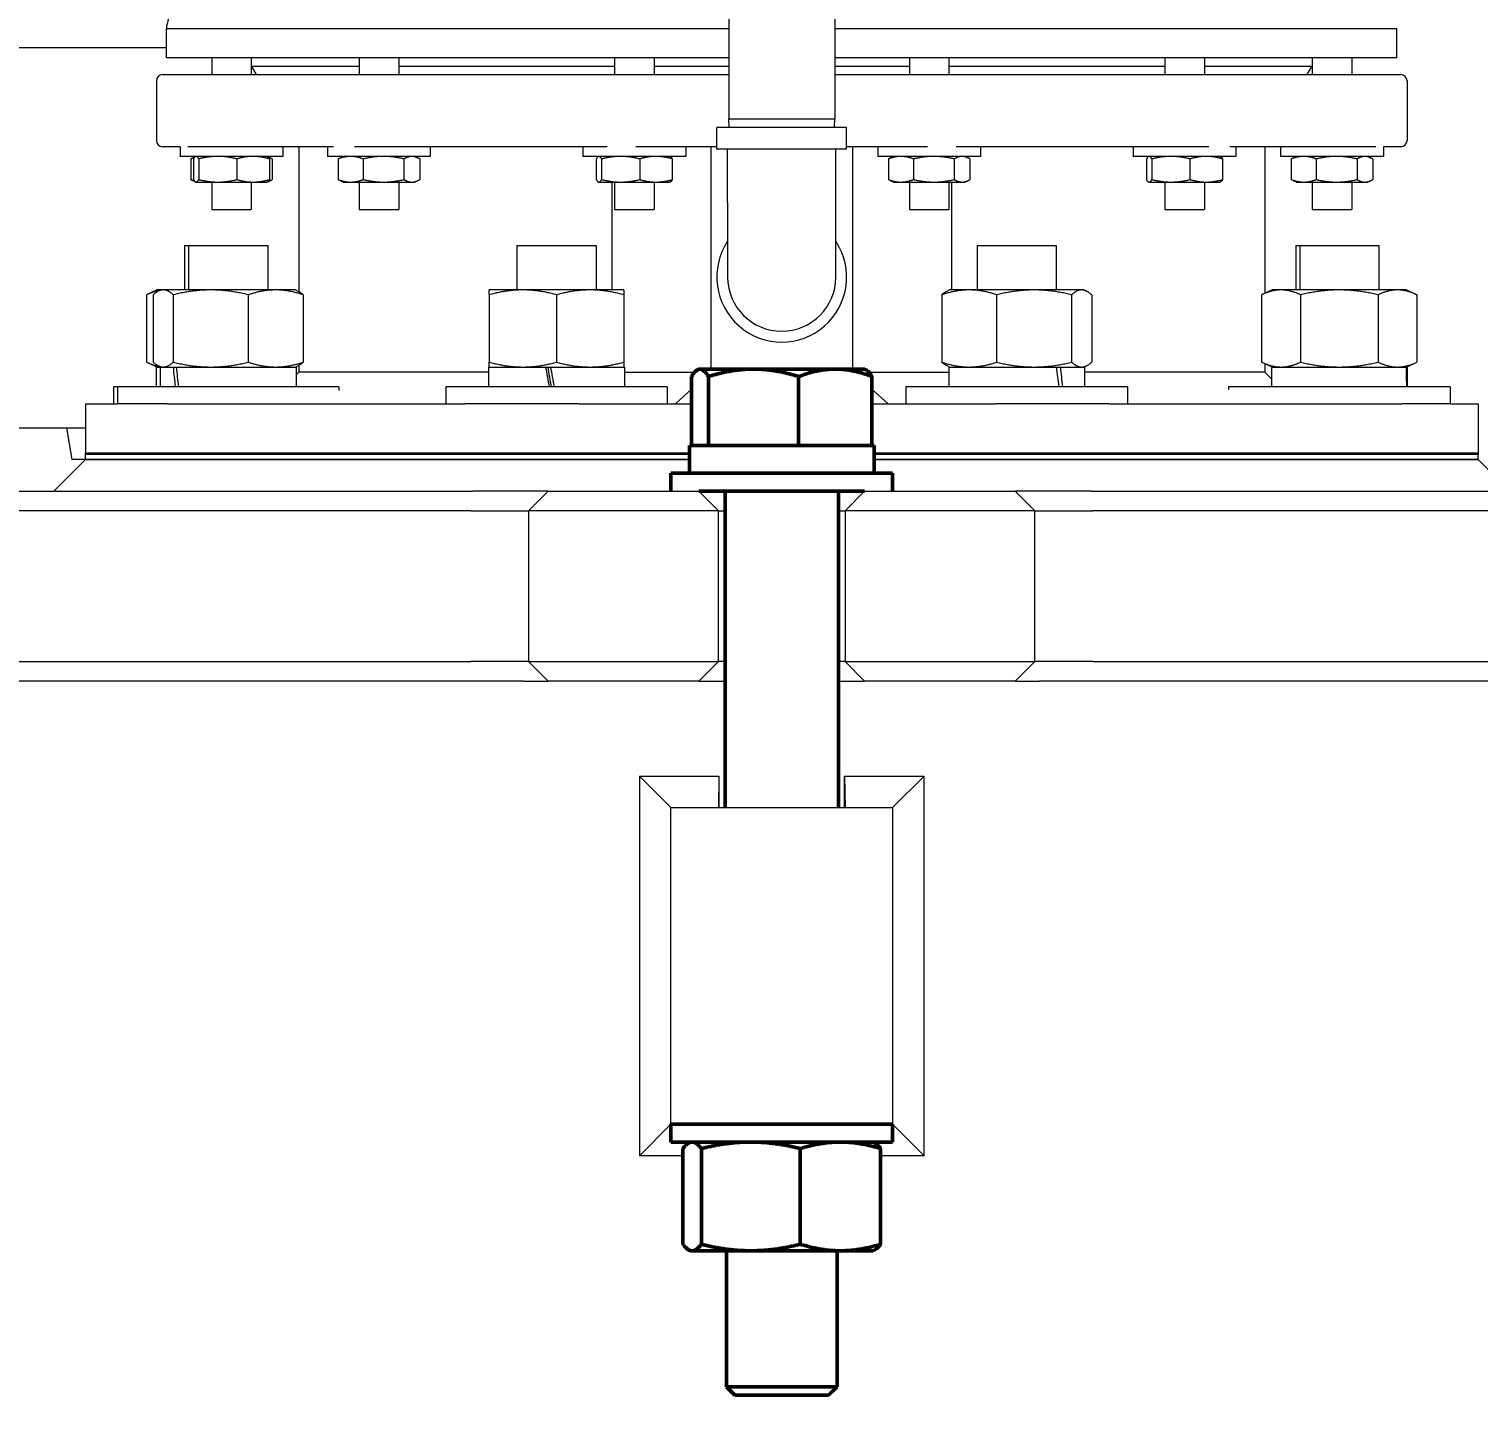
# Model space of a CAD drawing. Header units: inches. Extents: x 20 to 536, y 8 to 344.
# Drawn here: x 105.16 to 116.6, y 143.98 to 154.93 of the extents above; entities that cross this region are included whole.
import ezdxf

# ---------------------------------------------------------------- set-up
doc = ezdxf.new("R2010")
doc.units = ezdxf.units.IN
doc.header["$LTSCALE"] = 16
doc.header["$MEASUREMENT"] = 0
doc.layers.add('Dimension (ANSI)', color=7, linetype='Continuous', lineweight=25)
doc.layers.add('Visible (ANSI)', color=7, linetype='Continuous', lineweight=50)
doc.styles.add('MEMCOR Medium', font='arial.ttf')
doc.styles.add('Standard D-E', font='arial.ttf')
doc.dimstyles.new('Default (ANSI)', dxfattribs={"dimscale": 16, "dimtxt": 0.15, "dimasz": 0.098425, "dimexe": 0.125, "dimexo": 0.0625, "dimgap": 0.031496, "dimtad": 0, "dimtih": 1, "dimtoh": 1, "dimdec": 4, "dimrnd": 1e-08, "dimzin": 3, "dimdsep": 46, "dimlunit": 5, "dimtxsty": 'MEMCOR Medium', "dimcen": 0.09, "dimdle": 0.393701, "dimclrd": 256, "dimclre": 256, "dimclrt": 256, "dimadec": 0, "dimazin": 1, "dimtfac": 0.8, "dimtofl": 0, "dimtmove": 0, "dimatfit": 3, "dimfxl": 1, "dimfrac": 1, "dimtolj": 1, "dimtzin": 4, "dimlwd": -1, "dimlwe": -1, "dimarcsym": 0})
doc.dimstyles.new('in [mm] D-E NeptuneBenson', dxfattribs={"dimscale": 16, "dimtxt": 0.15, "dimasz": 0.098425, "dimexe": 0.125, "dimexo": 0.063, "dimgap": 0.031496, "dimtad": 0, "dimtih": 1, "dimtoh": 1, "dimdec": 4, "dimrnd": 1e-08, "dimzin": 3, "dimdsep": 46, "dimlunit": 5, "dimtxsty": 'Standard D-E', "dimcen": 0.09, "dimdle": 0.393701, "dimclrd": 256, "dimclre": 256, "dimclrt": 256, "dimadec": 1, "dimazin": 1, "dimtfac": 1, "dimtofl": 0, "dimtmove": 0, "dimatfit": 3, "dimfxl": 1, "dimfrac": 1, "dimtolj": 1, "dimtzin": 4, "dimlwd": -1, "dimlwe": -1, "dimarcsym": 0})

# ---------------------------------------------------------------- blocks, each defined once
blk = doc.blocks.new('*D23')
at = {"layer": 'Defpoints', "color": 0, "transparency": 16777216}
for p in [(80.536, 149.94), (141.673, 149.94), (141.673, 139.325)]:
    blk.add_point(p, dxfattribs=at)
at = {"layer": 'Dimension (ANSI)', "transparency": 16777216}
for p, q in [((80.536, 148.94), (80.536, 137.325)), ((141.673, 148.94), (141.673, 137.325)), ((82.111, 139.325), (140.098, 139.325)), ((141.673, 139.325), (145.095, 139.325))]:
    blk.add_line(p, q, dxfattribs=at)
for points in [[(82.111, 139.588), (82.111, 139.063), (80.536, 139.325)], [(140.098, 139.588), (140.098, 139.063), (141.673, 139.325)]]:
    blk.add_solid(points, dxfattribs=at)
at = {"layer": 'Dimension (ANSI)', "transparency": 16777216, "char_height": 2.4, "attachment_point": 5, "style": 'MEMCOR Medium'}
for s, insert in [('\\A1; 61{\\H0.8x;\\S1#8;} in', (154.694, 141.794)), ('\\A1;[1552.9 mm]', (154.694, 137.283))]:
    blk.add_mtext(s, dxfattribs=dict(at, insert=insert))
blk = doc.blocks.new('*D24')
at = {"layer": 'Defpoints', "color": 0, "transparency": 16777216}
for p in [(33.852, 161.752), (110.729, 161.752), (85.82, 50.756)]:
    blk.add_point(p, dxfattribs=at)
at = {"layer": 'Dimension (ANSI)', "transparency": 16777216}
for p, q in [((109.721, 161.752), (31.852, 161.752)), ((33.852, 160.177), (33.852, 110.006)), ((33.852, 52.331), (33.852, 102.502)), ((84.812, 50.756), (31.852, 50.756))]:
    blk.add_line(p, q, dxfattribs=at)
for points in [[(33.589, 160.177), (34.114, 160.177), (33.852, 161.752)], [(33.589, 52.331), (34.114, 52.331), (33.852, 50.756)]]:
    blk.add_solid(points, dxfattribs=at)
at = {"layer": 'Dimension (ANSI)', "transparency": 16777216, "char_height": 2.4, "attachment_point": 5, "style": 'Standard D-E'}
for s, insert in [('\\A1; 111 in', (33.852, 107.964)), ('\\A1;[2819.3 mm]', (33.852, 104.212))]:
    blk.add_mtext(s, dxfattribs=dict(at, insert=insert))

msp = doc.modelspace()

# ---------------------------------------------------------------- linework, layer by layer
at = {"layer": 'Visible (ANSI)', "linetype": 'Continuous', "lineweight": 18}
for p, q in [((110.685799, 157.12516), (110.685799, 154.224373)), ((111.523102, 157.12516), (111.523102, 154.224373)), ((110.685799, 154.934943), (106.244451, 154.934943)), ((106.244451, 154.706745), (106.244451, 154.934943)), ((115.964451, 154.934943), (111.523102, 154.934943)), ((115.964451, 154.706745), (115.964451, 154.934943)), ((106.244451, 154.78516), (99.849411, 154.78516)), ((110.685799, 154.706745), (106.244451, 154.706745)), ((106.601534, 154.706745), (106.601534, 154.57516)), ((106.914034, 154.706745), (106.914034, 154.57516)), ((107.76622, 154.63934), (106.918288, 154.63934)), ((106.955342, 154.57516), (106.918288, 154.63934)), ((107.76622, 154.706745), (107.76622, 154.57516)), ((108.07872, 154.706745), (108.07872, 154.57516)), ((109.783515, 154.63934), (108.07872, 154.63934)), ((109.783515, 154.706745), (109.783515, 154.57516)), ((110.096015, 154.706745), (110.096015, 154.57516)), ((110.685799, 154.63934), (110.096015, 154.63934)), ((115.964451, 154.706745), (111.523102, 154.706745)), ((112.112886, 154.63934), (111.523102, 154.63934)), ((112.112886, 154.706745), (112.112886, 154.57516)), ((112.425386, 154.706745), (112.425386, 154.57516)), ((114.130181, 154.63934), (112.425386, 154.63934)), ((114.130181, 154.706745), (114.130181, 154.57516)), ((114.442681, 154.706745), (114.442681, 154.57516)), ((115.290613, 154.63934), (114.442681, 154.63934)), ((115.253559, 154.57516), (115.290613, 154.63934)), ((115.294867, 154.706745), (115.294867, 154.57516)), ((115.607367, 154.706745), (115.607367, 154.57516)), ((106.164451, 154.52516), (106.164451, 154.05516)), ((106.214451, 154.57516), (110.685799, 154.57516)), ((111.523102, 154.57516), (115.994451, 154.57516)), ((116.044451, 154.52516), (116.044451, 154.05516)), ((110.685799, 154.224373), (111.523102, 154.224373)), ((110.687927, 154.156263), (110.685799, 154.224373)), ((111.520974, 154.156263), (111.523102, 154.224373)), ((111.617049, 154.156263), (110.591852, 154.156263)), ((110.591852, 153.985397), (110.591852, 154.156263)), ((111.617049, 153.985397), (111.617049, 154.156263)), ((106.351784, 154.00516), (106.214451, 154.00516)), ((106.351784, 154.005269), (106.351784, 153.928745)), ((107.564519, 154.00516), (106.412886, 154.00516)), ((107.163784, 154.00516), (107.163784, 153.928745)), ((107.289451, 154.00516), (107.289451, 152.861509)), ((107.51647, 154.00516), (107.51647, 153.928745)), ((109.725566, 154.00516), (107.730879, 154.00516)), ((108.32847, 154.00516), (108.32847, 153.928745)), ((109.533765, 154.00516), (109.533765, 153.928745)), ((110.591852, 154.00516), (109.952818, 154.00516)), ((110.345765, 154.00516), (110.345765, 153.928745)), ((110.544451, 154.00516), (110.544451, 152.248789)), ((111.617049, 153.985397), (110.591852, 153.985397)), ((110.677285, 153.565712), (110.677285, 153.985397)), ((111.531616, 153.565712), (111.531616, 153.985397)), ((112.256084, 154.00516), (111.617049, 154.00516)), ((111.664451, 154.00516), (111.664451, 152.248789)), ((111.863136, 154.00516), (111.863136, 153.928745)), ((114.478022, 154.00516), (112.483335, 154.00516)), ((112.675136, 154.00516), (112.675136, 153.928745)), ((113.880431, 154.00516), (113.880431, 153.928745)), ((115.796015, 154.00516), (114.644382, 154.00516)), ((114.692431, 154.00516), (114.692431, 153.928745)), ((114.919451, 154.00516), (114.919451, 152.847057)), ((115.045117, 154.00516), (115.045117, 153.928745)), ((115.857117, 154.005269), (115.857117, 153.928745)), ((115.994451, 154.00516), (115.857117, 154.00516)), ((107.163784, 153.928745), (106.351784, 153.928745)), ((106.435517, 153.908438), (106.435517, 153.746052)), ((106.473855, 153.927612), (106.453091, 153.91793)), ((106.457479, 153.908438), (106.457479, 153.746052)), ((106.476284, 153.928745), (106.473855, 153.927612)), ((106.499906, 153.908438), (106.499906, 153.746052)), ((106.800212, 153.908438), (106.800212, 153.746052)), ((107.039284, 153.928745), (107.041713, 153.927612)), ((107.041713, 153.927612), (107.062478, 153.91793)), ((107.05809, 153.908438), (107.05809, 153.746052)), ((107.080052, 153.908438), (107.080052, 153.746052)), ((108.32847, 153.928745), (107.51647, 153.928745)), ((107.600203, 153.908438), (107.600203, 153.746052)), ((107.64097, 153.928745), (107.617777, 153.91793)), ((107.798079, 153.908438), (107.798079, 153.746052)), ((108.120347, 153.908438), (108.120347, 153.746052)), ((108.20397, 153.928745), (108.227163, 153.91793)), ((108.244737, 153.908438), (108.244737, 153.746052)), ((110.345765, 153.928745), (109.533765, 153.928745)), ((109.639459, 153.908438), (109.639459, 153.746052)), ((109.658265, 153.928745), (109.655836, 153.927612)), ((109.681887, 153.908438), (109.681887, 153.746052)), ((109.982192, 153.908438), (109.982192, 153.746052)), ((110.221265, 153.928745), (110.223694, 153.927612)), ((110.24007, 153.908438), (110.24007, 153.746052)), ((112.675136, 153.928745), (111.863136, 153.928745)), ((111.946869, 153.908438), (111.946869, 153.746052)), ((111.987636, 153.928745), (111.964443, 153.91793)), ((112.144746, 153.908438), (112.144746, 153.746052)), ((112.467013, 153.908438), (112.467013, 153.746052)), ((112.550636, 153.928745), (112.57383, 153.91793)), ((112.591404, 153.908438), (112.591404, 153.746052)), ((114.692431, 153.928745), (113.880431, 153.928745)), ((113.986126, 153.908438), (113.986126, 153.746052)), ((114.004931, 153.928745), (114.002502, 153.927612)), ((114.028553, 153.908438), (114.028553, 153.746052)), ((114.328858, 153.908438), (114.328858, 153.746052)), ((114.567931, 153.928745), (114.57036, 153.927612)), ((114.586736, 153.908438), (114.586736, 153.746052)), ((115.857117, 153.928745), (115.045117, 153.928745)), ((115.128849, 153.908438), (115.128849, 153.746052)), ((115.169617, 153.928745), (115.146423, 153.91793)), ((115.326726, 153.908438), (115.326726, 153.746052)), ((115.648994, 153.908438), (115.648994, 153.746052)), ((115.732617, 153.928745), (115.75581, 153.91793)), ((115.773384, 153.908438), (115.773384, 153.746052)), ((106.473855, 153.726878), (106.453091, 153.73656)), ((106.476284, 153.725745), (106.473855, 153.726878)), ((106.476284, 153.725745), (106.478693, 153.725745)), ((106.478693, 153.725745), (106.650059, 153.725745)), ((106.601534, 153.725745), (106.601534, 153.508745)), ((106.650059, 153.725745), (106.929151, 153.725745)), ((106.914034, 153.725745), (106.914034, 153.508745)), ((106.929151, 153.725745), (107.039284, 153.725745)), ((107.039284, 153.725745), (107.041713, 153.726878)), ((107.041713, 153.726878), (107.062478, 153.73656)), ((107.64097, 153.725745), (107.617777, 153.73656)), ((107.64097, 153.725745), (107.699141, 153.725745)), ((107.699141, 153.725745), (107.959213, 153.725745)), ((107.76622, 153.725745), (107.76622, 153.508745)), ((107.959213, 153.725745), (108.182542, 153.725745)), ((108.07872, 153.725745), (108.07872, 153.508745)), ((108.182542, 153.725745), (108.20397, 153.725745)), ((108.20397, 153.725745), (108.227163, 153.73656)), ((109.658265, 153.725745), (109.655836, 153.726878)), ((109.658265, 153.725745), (109.660673, 153.725745)), ((109.660673, 153.725745), (109.832039, 153.725745)), ((109.763248, 153.725745), (109.763248, 152.87416)), ((109.783515, 153.725745), (109.783515, 153.508745)), ((109.832039, 153.725745), (110.111131, 153.725745)), ((110.096015, 153.725745), (110.096015, 153.508745)), ((110.111131, 153.725745), (110.221265, 153.725745)), ((110.221265, 153.725745), (110.223694, 153.726878)), ((111.987636, 153.725745), (111.964443, 153.73656)), ((111.987636, 153.725745), (112.045807, 153.725745)), ((112.045807, 153.725745), (112.305879, 153.725745)), ((112.112886, 153.725745), (112.112886, 153.508745)), ((112.305879, 153.725745), (112.529208, 153.725745)), ((112.425386, 153.725745), (112.425386, 153.508745)), ((112.445653, 153.725745), (112.445653, 152.87416)), ((112.529208, 153.725745), (112.550636, 153.725745)), ((112.550636, 153.725745), (112.57383, 153.73656)), ((114.004931, 153.725745), (114.002502, 153.726878)), ((114.004931, 153.725745), (114.007339, 153.725745)), ((114.007339, 153.725745), (114.178706, 153.725745)), ((114.130181, 153.725745), (114.130181, 153.508745)), ((114.178706, 153.725745), (114.457797, 153.725745)), ((114.442681, 153.725745), (114.442681, 153.508745)), ((114.457797, 153.725745), (114.567931, 153.725745)), ((114.567931, 153.725745), (114.57036, 153.726878)), ((115.169617, 153.725745), (115.146423, 153.73656)), ((115.169617, 153.725745), (115.227788, 153.725745)), ((115.227788, 153.725745), (115.48786, 153.725745)), ((115.294867, 153.725745), (115.294867, 153.508745)), ((115.48786, 153.725745), (115.711189, 153.725745)), ((115.607367, 153.725745), (115.607367, 153.508745)), ((115.711189, 153.725745), (115.732617, 153.725745)), ((115.732617, 153.725745), (115.75581, 153.73656)), ((106.601534, 153.508745), (106.914034, 153.508745)), ((107.76622, 153.508745), (108.07872, 153.508745)), ((109.783515, 153.508745), (110.096015, 153.508745)), ((110.677285, 153.565712), (110.677285, 152.97516)), ((111.531616, 152.97516), (111.531616, 153.565712)), ((112.112886, 153.508745), (112.425386, 153.508745)), ((114.130181, 153.508745), (114.442681, 153.508745)), ((115.294867, 153.508745), (115.607367, 153.508745)), ((106.387827, 153.22516), (106.419553, 153.22516)), ((106.387827, 153.22516), (106.387827, 152.87416)), ((106.419553, 153.22516), (107.044553, 153.22516)), ((106.419553, 153.22516), (106.419553, 152.87416)), ((107.044553, 153.22516), (107.044553, 152.87416)), ((109.012569, 153.22516), (109.637569, 153.22516)), ((109.012569, 153.22516), (109.012569, 152.87416)), ((109.637569, 153.22516), (109.637569, 152.87416)), ((112.647923, 153.22516), (113.272923, 153.22516)), ((112.647923, 153.22516), (112.647923, 152.87416)), ((113.272923, 153.22516), (113.272923, 152.87416)), ((115.164349, 153.22516), (115.196074, 153.22516)), ((115.164349, 153.22516), (115.164349, 152.87416)), ((115.196074, 153.22516), (115.821074, 153.22516)), ((115.196074, 153.22516), (115.196074, 152.87416)), ((115.821074, 153.22516), (115.821074, 152.87416)), ((106.169327, 152.87416), (106.087181, 152.835855)), ((106.087181, 152.835855), (106.087181, 152.303466)), ((106.139799, 152.835855), (106.139799, 152.303466)), ((106.201053, 152.87416), (106.169327, 152.87416)), ((106.201053, 152.87416), (106.182321, 152.865426)), ((106.219146, 152.87416), (106.201053, 152.87416)), ((106.59462, 152.87416), (106.219146, 152.87416)), ((106.298493, 152.835855), (106.298493, 152.303466)), ((107.107526, 152.87416), (106.59462, 152.87416)), ((106.890746, 152.835855), (106.890746, 152.303466)), ((107.263053, 152.87416), (107.107526, 152.87416)), ((107.263053, 152.87416), (107.281784, 152.865426)), ((107.324306, 152.835855), (107.324306, 152.303466)), ((109.059569, 152.87416), (108.794069, 152.87416)), ((108.794069, 152.835855), (108.794069, 152.303466)), ((109.590569, 152.87416), (109.059569, 152.87416)), ((109.325069, 152.835855), (109.325069, 152.303466)), ((109.856069, 152.87416), (109.590569, 152.87416)), ((109.856069, 152.835855), (109.856069, 152.303466)), ((112.36817, 152.835855), (112.36817, 152.303466)), ((112.429423, 152.87416), (112.410692, 152.865426)), ((112.58495, 152.87416), (112.429423, 152.87416)), ((113.097856, 152.87416), (112.58495, 152.87416)), ((112.80173, 152.835855), (112.80173, 152.303466)), ((113.47333, 152.87416), (113.097856, 152.87416)), ((113.393983, 152.835855), (113.393983, 152.303466)), ((113.491423, 152.87416), (113.47333, 152.87416)), ((113.491423, 152.87416), (113.510155, 152.865426)), ((113.552677, 152.835855), (113.552677, 152.303466)), ((114.977574, 152.87416), (114.895428, 152.835855)), ((114.895428, 152.835855), (114.895428, 152.303466)), ((115.048714, 152.87416), (114.977574, 152.87416)), ((115.508574, 152.87416), (115.048714, 152.87416)), ((115.202001, 152.835855), (115.202001, 152.303466)), ((115.968433, 152.87416), (115.508574, 152.87416)), ((115.815147, 152.835855), (115.815147, 152.303466)), ((116.039574, 152.87416), (115.968433, 152.87416)), ((116.039574, 152.87416), (116.12172, 152.835855)), ((116.12172, 152.835855), (116.12172, 152.303466)), ((106.169327, 152.26516), (106.087181, 152.303466)), ((106.163827, 152.26516), (106.195553, 152.26516)), ((106.163827, 152.26516), (106.163827, 152.10916)), ((106.201053, 152.26516), (106.182321, 152.273895)), ((106.195553, 152.26516), (106.297052, 152.26516)), ((106.195553, 152.26516), (106.195553, 152.10916)), ((106.297052, 152.26516), (106.301228, 152.26516)), ((106.301228, 152.26516), (106.321046, 152.26516)), ((106.321046, 152.26516), (107.268553, 152.26516)), ((107.263053, 152.26516), (107.281784, 152.273895)), ((107.268553, 152.26516), (107.268553, 152.10916)), ((107.289451, 152.277812), (107.289451, 152.22516)), ((108.788569, 152.26516), (109.23952, 152.26516)), ((108.788569, 152.26516), (108.788569, 152.10916)), ((109.23952, 152.26516), (109.23992, 152.26516)), ((109.23992, 152.26516), (109.278273, 152.26516)), ((109.278273, 152.26516), (109.861569, 152.26516)), ((109.861569, 152.26516), (109.861569, 152.10916)), ((112.429423, 152.26516), (112.410692, 152.273895)), ((112.423923, 152.26516), (113.27444, 152.26516)), ((112.423923, 152.26516), (112.423923, 152.10916)), ((113.27444, 152.26516), (113.301653, 152.26516)), ((113.301653, 152.26516), (113.305251, 152.26516)), ((113.305251, 152.26516), (113.496923, 152.26516)), ((113.491423, 152.26516), (113.510155, 152.273895)), ((113.496923, 152.26516), (113.496923, 152.10916)), ((114.977574, 152.26516), (114.895428, 152.303466)), ((114.919451, 152.292264), (114.919451, 152.22516)), ((114.972074, 152.26516), (116.038209, 152.26516)), ((114.972074, 152.26516), (114.972074, 152.10916)), ((116.038209, 152.26516), (116.043029, 152.26516)), ((116.039574, 152.26516), (116.12172, 152.303466)), ((116.043029, 152.26516), (116.045074, 152.26516)), ((116.045074, 152.26516), (116.045074, 152.10916)), ((108.788569, 152.22516), (107.289451, 152.22516)), ((109.861569, 152.22516), (110.417328, 152.22516)), ((111.791573, 152.22516), (112.423923, 152.22516)), ((114.919451, 152.22516), (113.496923, 152.22516)), ((105.857053, 152.10916), (105.825327, 152.10916)), ((105.825327, 152.10916), (105.825327, 151.97516)), ((107.607053, 152.10916), (105.857053, 152.10916)), ((105.857053, 152.10916), (105.857053, 151.97516)), ((107.607053, 152.10916), (107.607053, 152.080819)), ((110.200069, 152.10916), (108.450069, 152.10916)), ((108.450069, 152.10916), (108.450069, 151.97516)), ((110.200069, 152.10916), (110.200069, 151.97516)), ((110.264548, 151.97516), (110.392148, 152.089129)), ((111.944353, 151.97516), (111.816753, 152.089129)), ((113.835423, 152.10916), (112.085423, 152.10916)), ((112.085423, 152.10916), (112.085423, 151.97516)), ((113.835423, 152.10916), (113.835423, 151.97516)), ((116.383574, 152.10916), (114.633574, 152.10916)), ((114.633574, 152.10916), (114.633574, 152.087834)), ((116.383574, 152.10916), (116.383574, 151.97516)), ((105.604451, 151.97516), (105.857053, 151.97516)), ((105.604451, 151.97516), (105.604451, 151.57516)), ((106.250665, 151.97516), (105.857053, 151.97516)), ((106.250665, 151.97516), (108.602903, 151.97516)), ((109.501345, 151.97516), (108.602903, 151.97516)), ((109.501345, 151.97516), (110.392148, 151.97516)), ((111.816753, 151.97516), (112.799133, 151.97516)), ((113.691102, 151.97516), (112.799133, 151.97516)), ((113.691102, 151.97516), (116.00264, 151.97516)), ((116.383574, 151.97516), (116.00264, 151.97516)), ((116.383574, 151.97516), (116.604451, 151.97516)), ((116.604451, 151.97516), (116.604451, 151.57516)), ((101.552979, 151.78516), (105.604451, 151.78516)), ((105.499477, 151.53516), (105.456542, 151.78516)), ((110.374951, 151.58516), (105.604451, 151.58516)), ((105.604451, 151.53516), (105.604451, 151.58516)), ((110.374951, 151.57516), (105.604451, 151.57516)), ((116.604451, 151.58516), (111.833951, 151.58516)), ((116.604451, 151.57516), (111.833951, 151.57516)), ((116.604451, 151.53516), (116.604451, 151.58516)), ((105.604451, 151.53516), (105.354451, 151.28516)), ((105.604451, 151.53516), (105.499477, 151.53516)), ((105.604451, 151.53516), (110.374951, 151.53516)), ((110.374951, 151.53516), (105.604451, 151.53516)), ((105.604451, 151.53516), (110.374951, 151.53516)), ((111.833951, 151.53516), (116.604451, 151.53516)), ((116.604451, 151.53516), (111.833951, 151.53516)), ((111.833951, 151.53516), (116.604451, 151.53516)), ((116.604451, 151.53516), (116.854451, 151.28516)), ((103.742151, 151.28516), (108.660916, 151.28516)), ((109.259451, 151.28516), (108.660916, 151.28516)), ((109.104451, 151.13016), (109.259451, 151.28516)), ((109.259451, 151.28516), (110.076157, 151.28516)), ((110.076157, 151.28516), (110.352123, 151.28516)), ((110.352123, 151.28516), (110.449451, 151.28516)), ((110.604451, 151.13016), (110.449451, 151.28516)), ((111.604451, 151.13016), (111.759451, 151.28516)), ((111.759451, 151.28516), (111.856778, 151.28516)), ((111.856778, 151.28516), (112.132745, 151.28516)), ((112.132745, 151.28516), (112.949451, 151.28516)), ((113.547985, 151.28516), (112.949451, 151.28516)), ((113.104451, 151.13016), (112.949451, 151.28516)), ((113.547985, 151.28516), (118.46675, 151.28516)), ((108.647554, 151.13016), (103.701892, 151.13016)), ((108.647554, 151.13016), (109.104451, 151.13016)), ((110.070967, 151.13016), (109.104451, 151.13016)), ((109.104451, 151.13016), (109.104451, 149.94016)), ((110.348326, 151.13016), (110.070967, 151.13016)), ((110.604451, 151.13016), (110.348326, 151.13016)), ((110.604451, 151.13016), (110.656951, 151.13016)), ((110.604451, 149.94016), (110.604451, 151.13016)), ((111.551951, 151.13016), (111.604451, 151.13016)), ((111.860575, 151.13016), (111.604451, 151.13016)), ((111.604451, 151.13016), (111.604451, 149.94016)), ((112.137935, 151.13016), (111.860575, 151.13016)), ((113.104451, 151.13016), (112.137935, 151.13016)), ((113.104451, 151.13016), (113.561347, 151.13016)), ((113.104451, 149.94016), (113.104451, 151.13016)), ((118.507009, 151.13016), (113.561347, 151.13016)), ((103.701892, 149.94016), (108.647554, 149.94016)), ((109.104451, 149.94016), (108.647554, 149.94016)), ((109.104451, 149.94016), (110.070967, 149.94016)), ((109.104451, 149.94016), (109.259451, 149.78516)), ((110.070967, 149.94016), (110.348326, 149.94016)), ((110.348326, 149.94016), (110.604451, 149.94016)), ((110.604451, 149.94016), (110.449451, 149.78516)), ((110.656951, 149.94016), (110.604451, 149.94016)), ((111.604451, 149.94016), (111.551951, 149.94016)), ((111.604451, 149.94016), (111.860575, 149.94016)), ((111.604451, 149.94016), (111.759451, 149.78516)), ((111.860575, 149.94016), (112.137935, 149.94016)), ((112.137935, 149.94016), (113.104451, 149.94016)), ((113.104451, 149.94016), (112.949451, 149.78516)), ((113.561347, 149.94016), (113.104451, 149.94016)), ((113.561347, 149.94016), (118.507009, 149.94016)), ((109.067142, 149.78516), (103.295801, 149.78516)), ((109.067142, 149.78516), (109.259451, 149.78516)), ((110.076157, 149.78516), (109.259451, 149.78516)), ((110.352123, 149.78516), (110.076157, 149.78516)), ((110.449451, 149.78516), (110.352123, 149.78516)), ((110.449451, 149.78516), (110.656951, 149.78516)), ((111.551951, 149.78516), (111.759451, 149.78516)), ((111.856778, 149.78516), (111.759451, 149.78516)), ((112.132745, 149.78516), (111.856778, 149.78516)), ((112.949451, 149.78516), (112.132745, 149.78516)), ((112.949451, 149.78516), (113.141759, 149.78516)), ((118.9131, 149.78516), (113.141759, 149.78516)), ((109.979549, 149.035063), (109.979549, 146.035258)), ((109.979549, 149.035063), (110.608797, 149.035063)), ((109.979549, 149.035063), (110.229451, 148.78516)), ((110.608797, 149.035063), (110.604451, 148.78516)), ((110.608797, 149.035063), (110.608797, 148.78516)), ((111.600104, 149.035063), (111.604451, 148.78516)), ((111.600104, 148.78516), (111.600104, 149.035063)), ((111.600104, 149.035063), (112.229353, 149.035063)), ((112.229353, 149.035063), (111.979451, 148.78516)), ((112.229353, 146.035258), (112.229353, 149.035063)), ((110.229451, 148.78516), (111.979451, 148.78516)), ((110.229451, 146.28516), (110.229451, 148.78516)), ((111.979451, 148.78516), (111.979451, 146.28516)), ((109.979549, 146.035258), (110.229451, 146.28516)), ((111.979451, 146.28516), (110.229451, 146.28516)), ((112.229353, 146.035258), (111.979451, 146.28516)), ((110.323741, 146.035258), (109.979549, 146.035258)), ((112.229353, 146.035258), (111.885161, 146.035258))]:
    msp.add_line(p, q, dxfattribs=at)
at = {"layer": 'Visible (ANSI)'}
for p, q in [((110.448451, 152.248789), (110.438102, 152.242814)), ((110.458639, 152.248789), (110.448451, 152.248789)), ((110.881281, 152.248789), (110.458639, 152.248789)), ((111.527093, 152.248789), (110.881281, 152.248789)), ((111.760451, 152.248789), (111.527093, 152.248789)), ((111.760451, 152.248789), (111.7708, 152.242814)), ((110.392148, 151.644789), (110.392148, 152.190198)), ((110.52513, 151.644789), (110.52513, 152.190198)), ((111.237433, 151.644789), (111.237433, 152.190198)), ((111.816753, 151.644789), (111.816753, 152.190198)), ((110.374951, 151.644785), (111.833951, 151.644785)), ((110.374951, 151.644785), (110.374951, 151.425785)), ((110.458639, 151.644789), (110.392148, 151.644789)), ((110.448451, 151.644789), (110.448451, 151.644785)), ((110.52513, 151.644789), (110.458639, 151.644789)), ((110.881281, 151.644789), (110.52513, 151.644789)), ((111.237433, 151.644789), (110.881281, 151.644789)), ((111.527093, 151.644789), (111.237433, 151.644789)), ((111.816753, 151.644789), (111.527093, 151.644789)), ((111.760451, 151.644789), (111.760451, 151.644785)), ((111.833951, 151.644785), (111.833951, 151.425785)), ((111.979451, 151.425785), (110.229451, 151.425785)), ((110.229451, 151.28516), (110.229451, 151.425785)), ((111.979451, 151.28516), (111.979451, 151.425785)), ((110.449451, 151.28516), (111.759451, 151.28516)), ((110.656951, 151.28516), (110.656951, 148.78516)), ((111.551951, 151.28516), (111.551951, 148.78516)), ((111.979451, 146.28516), (110.229451, 146.28516)), ((110.229451, 146.144535), (110.229451, 146.28516)), ((111.979451, 146.144535), (111.979451, 146.28516)), ((110.229451, 146.144535), (111.979451, 146.144535)), ((110.323741, 145.337403), (110.323741, 146.092668)), ((110.385451, 146.144535), (110.374108, 146.139246)), ((110.469494, 145.337403), (110.469494, 146.092668)), ((111.250204, 145.337403), (111.250204, 146.092668)), ((111.823451, 146.144535), (111.834793, 146.139246)), ((111.885161, 145.337403), (111.885161, 146.092668)), ((110.385451, 145.285535), (110.374108, 145.290825)), ((110.385451, 145.285535), (110.396617, 145.285535)), ((110.396617, 145.285535), (110.859849, 145.285535)), ((110.666951, 145.285535), (110.666951, 144.2109)), ((110.859849, 145.285535), (111.567682, 145.285535)), ((111.541951, 145.285535), (111.541951, 144.2109)), ((111.567682, 145.285535), (111.823451, 145.285535)), ((111.823451, 145.285535), (111.834793, 145.290825)), ((110.666951, 144.2109), (111.541951, 144.2109)), ((110.735112, 144.144785), (110.666951, 144.2109)), ((111.473789, 144.144785), (110.735112, 144.144785)), ((111.473789, 144.144785), (111.541951, 144.2109))]:
    msp.add_line(p, q, dxfattribs=at)
at = {"layer": 'Visible (ANSI)', "linetype": 'Continuous', "lineweight": 18}
for centre, radius, start, end in [((106.532963, 154.919745), 0.288913, 150.6582796, 176.9846737), ((106.984999, 154.759572), 0.1375, 238.9283465, 240.9760883), ((115.223902, 154.759572), 0.1375, 299.0239117, 301.0716535), ((106.214451, 154.52516), 0.05, 90, 180), ((115.994451, 154.52516), 0.05, 0, 90), ((106.214451, 154.05516), 0.05, 180, 270), ((115.994451, 154.05516), 0.05, 270, 0), ((111.104451, 152.97516), 0.512598, 146.4426902, 33.5573098), ((111.104451, 152.97516), 0.427165, 180, 0)]:
    msp.add_arc(centre, radius, start, end, dxfattribs=at)
for centre, major_axis, ratio, start_param, end_param in [((106.732053, 151.99857), (0.357149, -3.04228), 0.131593905, 4.609211291, 4.660586997), ((106.732053, 152.21975), (0.357149, -3.04228), 0.131593905, 4.682016615, 4.733296396), ((109.325069, 151.99857), (0.535177, -3.042635), 0.012373977, 4.622482087, 4.673857793), ((109.325069, 151.99857), (-0.313226, 1.780778), 0.012373977, 1.418351097, 1.50647794), ((109.325069, 152.21975), (0.535177, -3.042635), 0.012373977, 4.69528741, 4.746567191), ((112.960423, 151.99857), (0.411139, -3.042286), 0.113292839, 1.591841658, 1.643217364), ((112.960423, 152.21975), (0.411139, -3.042286), 0.113292839, 1.51913226, 1.57041204), ((115.508574, 151.99857), (0.040053, -3.042635), 0.175835391, 1.604836366, 1.656212072), ((115.508574, 152.21975), (0.040053, -3.042635), 0.175835391, 1.532126967, 1.583406748)]:
    msp.add_ellipse(centre, major_axis=major_axis, ratio=ratio, start_param=start_param, end_param=end_param, dxfattribs=at)
for points, weights in [([(106.463473, 153.91793), (106.449947, 153.913965), (106.435517, 153.908438)], [1.01477953359, 1.01005189042, 1]), ([(106.435517, 153.908438), (106.444588, 153.913965), (106.453091, 153.91793)], [1, 1.01005189042, 1.01477953359]), ([(106.478693, 153.928745), (106.468847, 153.928745), (106.457479, 153.908438)], [1, 1.0379548493, 1]), ([(106.499906, 153.908438), (106.488538, 153.928745), (106.478693, 153.928745)], [1, 1.0379548493, 1]), ([(106.650059, 153.928745), (106.580373, 153.928745), (106.499906, 153.908438)], [1, 1.0379548493, 1]), ([(106.800212, 153.908438), (106.719745, 153.928745), (106.650059, 153.928745)], [1, 1.0379548493, 1]), ([(106.929151, 153.928745), (106.86931, 153.928745), (106.800212, 153.908438)], [1, 1.0379548493, 1]), ([(107.05809, 153.908438), (106.988992, 153.928745), (106.929151, 153.928745)], [1, 1.0379548493, 1]), ([(107.041713, 153.927612), (107.049349, 153.924052), (107.05809, 153.908438)], [1.01375847525, 1.02892942038, 1]), ([(107.080052, 153.908438), (107.062478, 153.919145), (107.046721, 153.924114)], [1, 1.01965956375, 1.01895290532]), ([(107.699141, 153.928745), (107.653224, 153.928745), (107.600203, 153.908438)], [1, 1.0379548493, 1]), ([(107.600203, 153.908438), (107.609274, 153.913965), (107.617777, 153.91793)], [1, 1.01005189042, 1.01477953359]), ([(107.798079, 153.908438), (107.745059, 153.928745), (107.699141, 153.928745)], [1, 1.0379548493, 1]), ([(107.959213, 153.928745), (107.884431, 153.928745), (107.798079, 153.908438)], [1, 1.0379548493, 1]), ([(108.120347, 153.908438), (108.033996, 153.928745), (107.959213, 153.928745)], [1, 1.0379548493, 1]), ([(108.182542, 153.928745), (108.153677, 153.928745), (108.120347, 153.908438)], [1, 1.0379548493, 1]), ([(108.244737, 153.908438), (108.211407, 153.928745), (108.182542, 153.928745)], [1, 1.0379548493, 1]), ([(109.660673, 153.928745), (109.650828, 153.928745), (109.639459, 153.908438)], [1, 1.0379548493, 1]), ([(109.681887, 153.908438), (109.670518, 153.928745), (109.660673, 153.928745)], [1, 1.0379548493, 1]), ([(109.832039, 153.928745), (109.762353, 153.928745), (109.681887, 153.908438)], [1, 1.0379548493, 1]), ([(109.982192, 153.908438), (109.901726, 153.928745), (109.832039, 153.928745)], [1, 1.0379548493, 1]), ([(110.111131, 153.928745), (110.05129, 153.928745), (109.982192, 153.908438)], [1, 1.0379548493, 1]), ([(110.24007, 153.908438), (110.170972, 153.928745), (110.111131, 153.928745)], [1, 1.0379548493, 1]), ([(110.223694, 153.927612), (110.231329, 153.924052), (110.24007, 153.908438)], [1.01375847525, 1.02892942038, 1]), ([(112.045807, 153.928745), (111.99989, 153.928745), (111.946869, 153.908438)], [1, 1.0379548493, 1]), ([(111.946869, 153.908438), (111.95594, 153.913965), (111.964443, 153.91793)], [1, 1.01005189042, 1.01477953359]), ([(112.144746, 153.908438), (112.091725, 153.928745), (112.045807, 153.928745)], [1, 1.0379548493, 1]), ([(112.305879, 153.928745), (112.231097, 153.928745), (112.144746, 153.908438)], [1, 1.0379548493, 1]), ([(112.467013, 153.908438), (112.380662, 153.928745), (112.305879, 153.928745)], [1, 1.0379548493, 1]), ([(112.529208, 153.928745), (112.500343, 153.928745), (112.467013, 153.908438)], [1, 1.0379548493, 1]), ([(112.591404, 153.908438), (112.558073, 153.928745), (112.529208, 153.928745)], [1, 1.0379548493, 1]), ([(114.007339, 153.928745), (113.997494, 153.928745), (113.986126, 153.908438)], [1, 1.0379548493, 1]), ([(114.028553, 153.908438), (114.017185, 153.928745), (114.007339, 153.928745)], [1, 1.0379548493, 1]), ([(114.178706, 153.928745), (114.10902, 153.928745), (114.028553, 153.908438)], [1, 1.0379548493, 1]), ([(114.328858, 153.908438), (114.248392, 153.928745), (114.178706, 153.928745)], [1, 1.0379548493, 1]), ([(114.457797, 153.928745), (114.397957, 153.928745), (114.328858, 153.908438)], [1, 1.0379548493, 1]), ([(114.586736, 153.908438), (114.517638, 153.928745), (114.457797, 153.928745)], [1, 1.0379548493, 1]), ([(114.57036, 153.927612), (114.577995, 153.924052), (114.586736, 153.908438)], [1.01375847525, 1.02892942038, 1]), ([(115.227788, 153.928745), (115.18187, 153.928745), (115.128849, 153.908438)], [1, 1.0379548493, 1]), ([(115.128849, 153.908438), (115.13792, 153.913965), (115.146423, 153.91793)], [1, 1.01005189042, 1.01477953359]), ([(115.326726, 153.908438), (115.273705, 153.928745), (115.227788, 153.928745)], [1, 1.0379548493, 1]), ([(115.48786, 153.928745), (115.413078, 153.928745), (115.326726, 153.908438)], [1, 1.0379548493, 1]), ([(115.648994, 153.908438), (115.562642, 153.928745), (115.48786, 153.928745)], [1, 1.0379548493, 1]), ([(115.711189, 153.928745), (115.682324, 153.928745), (115.648994, 153.908438)], [1, 1.0379548493, 1]), ([(115.773384, 153.908438), (115.740054, 153.928745), (115.711189, 153.928745)], [1, 1.0379548493, 1]), ([(106.435517, 153.746052), (106.449947, 153.740525), (106.463473, 153.73656)], [1, 1.01005189042, 1.01477953359]), ([(106.453091, 153.73656), (106.444588, 153.740525), (106.435517, 153.746052)], [1.01477953359, 1.01005189042, 1]), ([(106.457479, 153.746052), (106.468847, 153.725745), (106.478693, 153.725745)], [1, 1.0379548493, 1]), ([(106.478693, 153.725745), (106.488538, 153.725745), (106.499906, 153.746052)], [1, 1.0379548493, 1]), ([(106.499906, 153.746052), (106.580373, 153.725745), (106.650059, 153.725745)], [1, 1.0379548493, 1]), ([(106.650059, 153.725745), (106.719745, 153.725745), (106.800212, 153.746052)], [1, 1.0379548493, 1]), ([(106.800212, 153.746052), (106.86931, 153.725745), (106.929151, 153.725745)], [1, 1.0379548493, 1]), ([(106.929151, 153.725745), (106.988992, 153.725745), (107.05809, 153.746052)], [1, 1.0379548493, 1]), ([(107.05809, 153.746052), (107.049349, 153.730438), (107.041713, 153.726878)], [1, 1.02892942038, 1.01375847525]), ([(107.046721, 153.730376), (107.062478, 153.735345), (107.080052, 153.746052)], [1.01895290532, 1.01965956375, 1]), ([(107.600203, 153.746052), (107.653224, 153.725745), (107.699141, 153.725745)], [1, 1.0379548493, 1]), ([(107.617777, 153.73656), (107.609274, 153.740525), (107.600203, 153.746052)], [1.01477953359, 1.01005189042, 1]), ([(107.699141, 153.725745), (107.745059, 153.725745), (107.798079, 153.746052)], [1, 1.0379548493, 1]), ([(107.798079, 153.746052), (107.884431, 153.725745), (107.959213, 153.725745)], [1, 1.0379548493, 1]), ([(107.959213, 153.725745), (108.033996, 153.725745), (108.120347, 153.746052)], [1, 1.0379548493, 1]), ([(108.120347, 153.746052), (108.153677, 153.725745), (108.182542, 153.725745)], [1, 1.0379548493, 1]), ([(108.182542, 153.725745), (108.211407, 153.725745), (108.244737, 153.746052)], [1, 1.0379548493, 1]), ([(109.639459, 153.746052), (109.650828, 153.725745), (109.660673, 153.725745)], [1, 1.0379548493, 1]), ([(109.660673, 153.725745), (109.670518, 153.725745), (109.681887, 153.746052)], [1, 1.0379548493, 1]), ([(109.681887, 153.746052), (109.762353, 153.725745), (109.832039, 153.725745)], [1, 1.0379548493, 1]), ([(109.832039, 153.725745), (109.901726, 153.725745), (109.982192, 153.746052)], [1, 1.0379548493, 1]), ([(109.982192, 153.746052), (110.05129, 153.725745), (110.111131, 153.725745)], [1, 1.0379548493, 1]), ([(110.111131, 153.725745), (110.170972, 153.725745), (110.24007, 153.746052)], [1, 1.0379548493, 1]), ([(110.24007, 153.746052), (110.231329, 153.730438), (110.223694, 153.726878)], [1, 1.02892942038, 1.01375847525]), ([(111.946869, 153.746052), (111.99989, 153.725745), (112.045807, 153.725745)], [1, 1.0379548493, 1]), ([(111.964443, 153.73656), (111.95594, 153.740525), (111.946869, 153.746052)], [1.01477953359, 1.01005189042, 1]), ([(112.045807, 153.725745), (112.091725, 153.725745), (112.144746, 153.746052)], [1, 1.0379548493, 1]), ([(112.144746, 153.746052), (112.231097, 153.725745), (112.305879, 153.725745)], [1, 1.0379548493, 1]), ([(112.305879, 153.725745), (112.380662, 153.725745), (112.467013, 153.746052)], [1, 1.0379548493, 1]), ([(112.467013, 153.746052), (112.500343, 153.725745), (112.529208, 153.725745)], [1, 1.0379548493, 1]), ([(112.529208, 153.725745), (112.558073, 153.725745), (112.591404, 153.746052)], [1, 1.0379548493, 1]), ([(113.986126, 153.746052), (113.997494, 153.725745), (114.007339, 153.725745)], [1, 1.0379548493, 1]), ([(114.007339, 153.725745), (114.017185, 153.725745), (114.028553, 153.746052)], [1, 1.0379548493, 1]), ([(114.028553, 153.746052), (114.10902, 153.725745), (114.178706, 153.725745)], [1, 1.0379548493, 1]), ([(114.178706, 153.725745), (114.248392, 153.725745), (114.328858, 153.746052)], [1, 1.0379548493, 1]), ([(114.328858, 153.746052), (114.397957, 153.725745), (114.457797, 153.725745)], [1, 1.0379548493, 1]), ([(114.457797, 153.725745), (114.517638, 153.725745), (114.586736, 153.746052)], [1, 1.0379548493, 1]), ([(114.586736, 153.746052), (114.577995, 153.730438), (114.57036, 153.726878)], [1, 1.02892942038, 1.01375847525]), ([(115.146423, 153.73656), (115.13792, 153.740525), (115.128849, 153.746052)], [1.01477953359, 1.01005189042, 1]), ([(115.128849, 153.746052), (115.18187, 153.725745), (115.227788, 153.725745)], [1, 1.0379548493, 1]), ([(115.227788, 153.725745), (115.273705, 153.725745), (115.326726, 153.746052)], [1, 1.0379548493, 1]), ([(115.326726, 153.746052), (115.413078, 153.725745), (115.48786, 153.725745)], [1, 1.0379548493, 1]), ([(115.48786, 153.725745), (115.562642, 153.725745), (115.648994, 153.746052)], [1, 1.0379548493, 1]), ([(115.648994, 153.746052), (115.682324, 153.725745), (115.711189, 153.725745)], [1, 1.0379548493, 1]), ([(115.711189, 153.725745), (115.740054, 153.725745), (115.773384, 153.746052)], [1, 1.0379548493, 1]), ([(106.192431, 152.87014), (106.143163, 152.86196), (106.087181, 152.835855)], [1.01669636843, 1.02555682984, 1]), ([(106.219146, 152.87416), (106.182321, 152.87416), (106.139799, 152.835855)], [1, 1.0379548493, 1]), ([(106.298493, 152.835855), (106.255971, 152.87416), (106.219146, 152.87416)], [1, 1.0379548493, 1]), ([(106.59462, 152.87416), (106.457187, 152.87416), (106.298493, 152.835855)], [1, 1.0379548493, 1]), ([(106.890746, 152.835855), (106.732053, 152.87416), (106.59462, 152.87416)], [1, 1.0379548493, 1]), ([(107.107526, 152.87416), (107.006918, 152.87416), (106.890746, 152.835855)], [1, 1.0379548493, 1]), ([(107.324306, 152.835855), (107.208134, 152.87416), (107.107526, 152.87416)], [1, 1.0379548493, 1]), ([(107.281784, 152.865426), (107.301886, 152.856052), (107.324306, 152.835855)], [1.01895290532, 1.01965956375, 1]), ([(108.794069, 152.835855), (108.794069, 152.87416), (108.794069, 152.87416)], [1, 1.0379548493, 1]), ([(109.059569, 152.87416), (108.93635, 152.87416), (108.794069, 152.835855)], [1, 1.0379548493, 1]), ([(109.325069, 152.835855), (109.182788, 152.87416), (109.059569, 152.87416)], [1, 1.0379548493, 1]), ([(109.590569, 152.87416), (109.46735, 152.87416), (109.325069, 152.835855)], [1, 1.0379548493, 1]), ([(109.856069, 152.835855), (109.713788, 152.87416), (109.590569, 152.87416)], [1, 1.0379548493, 1]), ([(109.856069, 152.87416), (109.856069, 152.87416), (109.856069, 152.835855)], [1, 1.0379548493, 1]), ([(112.58495, 152.87416), (112.484342, 152.87416), (112.36817, 152.835855)], [1, 1.0379548493, 1]), ([(112.36817, 152.835855), (112.39059, 152.856052), (112.410692, 152.865426)], [1, 1.01965956375, 1.01895290532]), ([(112.80173, 152.835855), (112.685558, 152.87416), (112.58495, 152.87416)], [1, 1.0379548493, 1]), ([(113.097856, 152.87416), (112.960423, 152.87416), (112.80173, 152.835855)], [1, 1.0379548493, 1]), ([(113.393983, 152.835855), (113.235289, 152.87416), (113.097856, 152.87416)], [1, 1.0379548493, 1]), ([(113.47333, 152.87416), (113.436505, 152.87416), (113.393983, 152.835855)], [1, 1.0379548493, 1]), ([(113.552677, 152.835855), (113.510155, 152.87416), (113.47333, 152.87416)], [1, 1.0379548493, 1]), ([(115.048714, 152.87416), (114.977574, 152.87416), (114.895428, 152.835855)], [1, 1.0379548493, 1]), ([(115.202001, 152.835855), (115.119855, 152.87416), (115.048714, 152.87416)], [1, 1.0379548493, 1]), ([(115.508574, 152.87416), (115.366293, 152.87416), (115.202001, 152.835855)], [1, 1.0379548493, 1]), ([(115.815147, 152.835855), (115.650855, 152.87416), (115.508574, 152.87416)], [1, 1.0379548493, 1]), ([(115.968433, 152.87416), (115.897293, 152.87416), (115.815147, 152.835855)], [1, 1.0379548493, 1]), ([(116.12172, 152.835855), (116.039574, 152.87416), (115.968433, 152.87416)], [1, 1.0379548493, 1]), ([(106.087181, 152.303466), (106.143163, 152.277361), (106.192431, 152.269181)], [1, 1.02555682984, 1.01669636843]), ([(106.139799, 152.303466), (106.182321, 152.26516), (106.219146, 152.26516)], [1, 1.0379548493, 1]), ([(106.219146, 152.26516), (106.255971, 152.26516), (106.298493, 152.303466)], [1, 1.0379548493, 1]), ([(106.298493, 152.303466), (106.457187, 152.26516), (106.59462, 152.26516)], [1, 1.0379548493, 1]), ([(106.59462, 152.26516), (106.732053, 152.26516), (106.890746, 152.303466)], [1, 1.0379548493, 1]), ([(106.890746, 152.303466), (107.006918, 152.26516), (107.107526, 152.26516)], [1, 1.0379548493, 1]), ([(107.107526, 152.26516), (107.208134, 152.26516), (107.324306, 152.303466)], [1, 1.0379548493, 1]), ([(107.324306, 152.303466), (107.301886, 152.283269), (107.281784, 152.273895)], [1, 1.01965956375, 1.01895290532]), ([(108.794069, 152.26516), (108.794069, 152.26516), (108.794069, 152.303466)], [1, 1.0379548493, 1]), ([(108.794069, 152.303466), (108.93635, 152.26516), (109.059569, 152.26516)], [1, 1.0379548493, 1]), ([(109.059569, 152.26516), (109.182788, 152.26516), (109.325069, 152.303466)], [1, 1.0379548493, 1]), ([(109.325069, 152.303466), (109.46735, 152.26516), (109.590569, 152.26516)], [1, 1.0379548493, 1]), ([(109.590569, 152.26516), (109.713788, 152.26516), (109.856069, 152.303466)], [1, 1.0379548493, 1]), ([(109.856069, 152.303466), (109.856069, 152.26516), (109.856069, 152.26516)], [1, 1.0379548493, 1]), ([(112.410692, 152.273895), (112.39059, 152.283269), (112.36817, 152.303466)], [1.01895290532, 1.01965956375, 1]), ([(112.36817, 152.303466), (112.484342, 152.26516), (112.58495, 152.26516)], [1, 1.0379548493, 1]), ([(112.58495, 152.26516), (112.685558, 152.26516), (112.80173, 152.303466)], [1, 1.0379548493, 1]), ([(112.80173, 152.303466), (112.960423, 152.26516), (113.097856, 152.26516)], [1, 1.0379548493, 1]), ([(113.097856, 152.26516), (113.235289, 152.26516), (113.393983, 152.303466)], [1, 1.0379548493, 1]), ([(113.393983, 152.303466), (113.436505, 152.26516), (113.47333, 152.26516)], [1, 1.0379548493, 1]), ([(113.47333, 152.26516), (113.510155, 152.26516), (113.552677, 152.303466)], [1, 1.0379548493, 1]), ([(114.895428, 152.303466), (114.977574, 152.26516), (115.048714, 152.26516)], [1, 1.0379548493, 1]), ([(115.048714, 152.26516), (115.119855, 152.26516), (115.202001, 152.303466)], [1, 1.0379548493, 1]), ([(115.202001, 152.303466), (115.366293, 152.26516), (115.508574, 152.26516)], [1, 1.0379548493, 1]), ([(115.508574, 152.26516), (115.650855, 152.26516), (115.815147, 152.303466)], [1, 1.0379548493, 1]), ([(115.815147, 152.303466), (115.897293, 152.26516), (115.968433, 152.26516)], [1, 1.0379548493, 1]), ([(115.968433, 152.26516), (116.039574, 152.26516), (116.12172, 152.303466)], [1, 1.0379548493, 1])]:
    msp.add_rational_spline(points, weights, degree=2, dxfattribs=at)
at = {"layer": 'Visible (ANSI)'}
for points, weights in [([(110.458639, 152.248789), (110.42778, 152.248789), (110.392148, 152.190198)], [1, 1.0379548493, 1]), ([(110.52513, 152.190198), (110.489497, 152.248789), (110.458639, 152.248789)], [1, 1.0379548493, 1]), ([(110.881281, 152.248789), (110.715991, 152.248789), (110.52513, 152.190198)], [1, 1.0379548493, 1]), ([(111.237433, 152.190198), (111.046572, 152.248789), (110.881281, 152.248789)], [1, 1.0379548493, 1]), ([(111.527093, 152.248789), (111.392661, 152.248789), (111.237433, 152.190198)], [1, 1.0379548493, 1]), ([(111.816753, 152.190198), (111.661525, 152.248789), (111.527093, 152.248789)], [1, 1.0379548493, 1]), ([(111.7708, 152.242814), (111.792306, 152.230398), (111.816753, 152.190198)], [1.01657159114, 1.02573438582, 1]), ([(110.396617, 146.144535), (110.362795, 146.144535), (110.323741, 146.092668)], [1, 1.0379548493, 1]), ([(110.469494, 146.092668), (110.430439, 146.144535), (110.396617, 146.144535)], [1, 1.0379548493, 1]), ([(110.859849, 146.144535), (110.678685, 146.144535), (110.469494, 146.092668)], [1, 1.0379548493, 1]), ([(111.250204, 146.092668), (111.041013, 146.144535), (110.859849, 146.144535)], [1, 1.0379548493, 1]), ([(111.567682, 146.144535), (111.42034, 146.144535), (111.250204, 146.092668)], [1, 1.0379548493, 1]), ([(111.885161, 146.092668), (111.715024, 146.144535), (111.567682, 146.144535)], [1, 1.0379548493, 1]), ([(111.834793, 146.139246), (111.858365, 146.128255), (111.885161, 146.092668)], [1.01657159114, 1.02573438582, 1]), ([(110.323741, 145.337403), (110.362795, 145.285535), (110.396617, 145.285535)], [1, 1.0379548493, 1]), ([(110.396617, 145.285535), (110.430439, 145.285535), (110.469494, 145.337403)], [1, 1.0379548493, 1]), ([(110.469494, 145.337403), (110.678685, 145.285535), (110.859849, 145.285535)], [1, 1.0379548493, 1]), ([(110.859849, 145.285535), (111.041013, 145.285535), (111.250204, 145.337403)], [1, 1.0379548493, 1]), ([(111.250204, 145.337403), (111.42034, 145.285535), (111.567682, 145.285535)], [1, 1.0379548493, 1]), ([(111.567682, 145.285535), (111.715024, 145.285535), (111.885161, 145.337403)], [1, 1.0379548493, 1]), ([(111.885161, 145.337403), (111.858365, 145.301816), (111.834793, 145.290825)], [1, 1.02573438582, 1.01657159114])]:
    msp.add_rational_spline(points, weights, degree=2, dxfattribs=at)
at = {"layer": 'Visible (ANSI)', "linetype": 'Continuous', "lineweight": 18}
for points in [[(107.268553, 152.20426), (107.275519, 152.211227), (107.282485, 152.218194), (107.289451, 152.22516)], [(114.919451, 152.22516), (114.936991, 152.207618), (114.954532, 152.190075), (114.972074, 152.172534)]]:
    msp.add_open_spline(points, degree=3, dxfattribs=at)

# ---------------------------------------------------------------- dimensions: what is measured, and where the dimension line sits
at = {"layer": 'Dimension (ANSI)'}
for base, p1, p2, angle, text, dimstyle, override, picture, middle in [((33.851959, 161.752164), (85.820463, 50.75616), (110.729451, 161.752164), 90, ' <> in\\X[2819.3 mm]', 'in [mm] D-E NeptuneBenson', {"dimgap": 0.031496, "dimdec": 4, "dimpost": '', "dimtol": 0, "dimlim": 0, "dimtp": 0, "dimtm": 0, "dimtdec": 2, "dimatfit": 1}, '*D24', (33.851959, 106.254162)), ((141.67289, 139.325207), (80.536011, 149.94016), (141.67289, 149.94016), 180, ' <> in\\X[1552.9 mm]', 'Default (ANSI)', {"dimgap": 0.031496, "dimtih": 0, "dimtoh": 0, "dimdec": 4, "dimpost": '', "dimtol": 0, "dimlim": 0, "dimtp": 0, "dimtm": 0, "dimtdec": 2, "dimatfit": 2}, '*D23', (154.693706, 139.325207))]:
    dim = msp.add_linear_dim(base=base, p1=p1, p2=p2, angle=angle, text=text, dimstyle=dimstyle, override=override, dxfattribs=at)
    dim.commit()
    dim.dimension.update_dxf_attribs({"geometry": picture, "text_midpoint": middle, "dimtype": 160})

doc.saveas('drawing.dxf')
